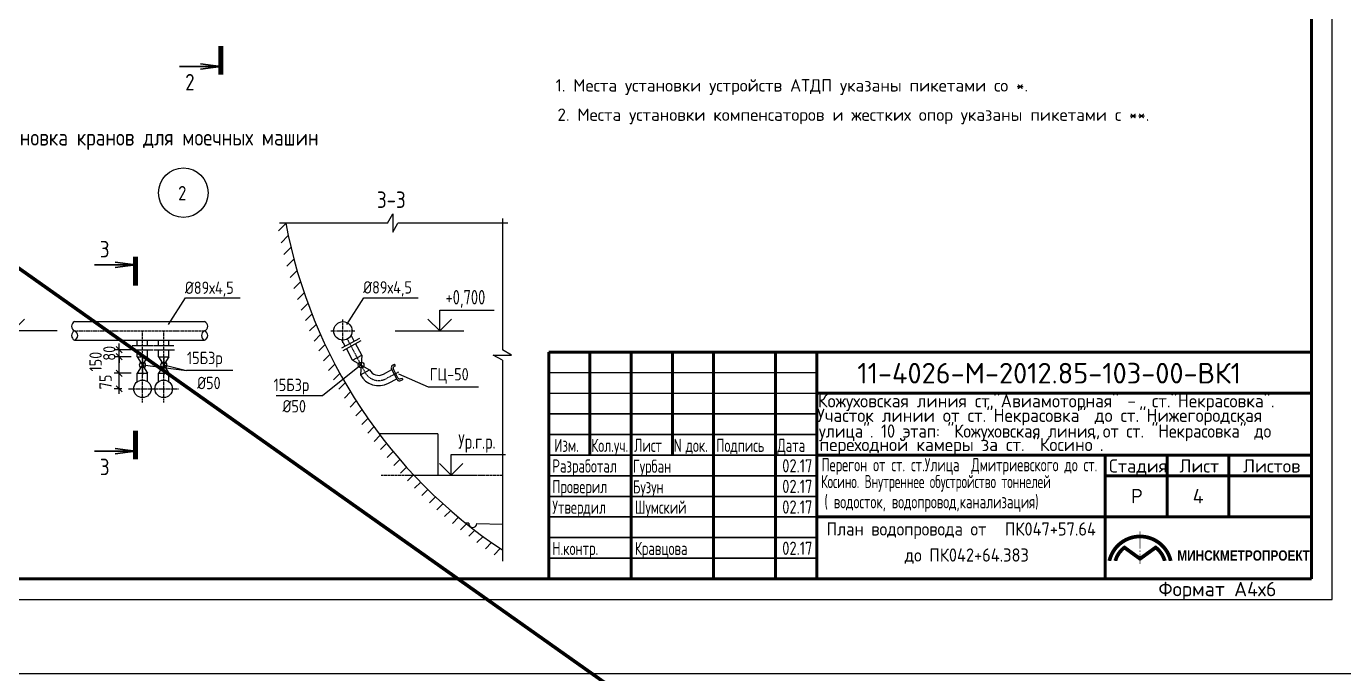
# Paper-space layout 'л2-л8' of a CAD drawing. Header units: millimetres. Extents: x 10032 to 18918, y -3051 to 627.
# Drawn here: x 17828.7 to 18148.2, y -2136.6 to -1979.6 of the extents above; entities that cross this region are included whole.
import ezdxf
from ezdxf.enums import TextEntityAlignment as Align

# ---------------------------------------------------------------- set-up
doc = ezdxf.new("R2010")
doc.units = ezdxf.units.MM
doc.header["$LTSCALE"] = 0.5
doc.linetypes.add('CENTER', pattern=[2, 1.25, -0.25, 0.25, -0.25])
for name, color, linetype, lineweight in [('1_fragment_plan', 7, 'Continuous', 30), ('3_Формат', 4, 'Continuous', 60), ('_Формат', 7, 'Continuous', 35)]:
    doc.layers.add(name, color=color, linetype=linetype, lineweight=lineweight)
for name, color, linetype in [('DIZAIN', 30, 'Continuous'), ('FORMAT', 7, 'Continuous'), ('OTMETKI', 2, 'Continuous'), ('ВК_конструкции', 7, 'Continuous'), ('ВК_надписи', 7, 'Continuous'), ('ВК_отметки', 9, 'Continuous'), ('ВК_сети', 4, 'Continuous')]:
    doc.layers.add(name, color=color, linetype=linetype)
doc.styles.add('ARIAL', font='arial.ttf')
doc.styles.add('ROMANS', font='romans.shx', dxfattribs={"width": 0.8, "height": 1.75})
doc.styles.add('RS-3-08', font='romans.shx', dxfattribs={"width": 0.8, "height": 3})
doc.styles.add('Стандарт ММП', font='isocpeur.ttf')
doc.dimstyles.new('M1000', dxfattribs={"dimtxt": 3, "dimasz": 2, "dimexe": 1.2, "dimexo": 1.5, "dimgap": 1.3, "dimtad": 1, "dimdec": 0, "dimlfac": 1000, "dimrnd": 1, "dimzin": 0, "dimdsep": 46, "dimtxsty": 'RS-3-08', "dimblk1": 'OBLIQUE', "dimblk2": 'OBLIQUE', "dimsah": 1, "dimcen": 0, "dimdle": 1.2, "dimadec": 0, "dimazin": 0, "dimtfac": 1, "dimtdec": 0, "dimtmove": 2, "dimatfit": 3, "dimldrblk": 'ARCHTICK', "dimfxl": 1, "dimtolj": 1, "dimtzin": 0, "dimarcsym": 0})

# ---------------------------------------------------------------- blocks, each defined once
blk = doc.blocks.new('RAZ')
at = {"layer": '1_fragment_plan'}
for q in [(4.96, 5.65), (4.96, 4.35), (10, 5)]:
    blk.add_line((0, 5), q, dxfattribs=at)
at = {"layer": '1_fragment_plan', "color": 4, "const_width": 1.2}
blk.add_lwpolyline([(0, 6.99), (0, 0)], dxfattribs=at)
blk = doc.blocks.new('_razpv')
at = {"layer": 'DIZAIN', "xscale": -1}
blk.add_blockref('RAZ', (0, 0), dxfattribs=at)
at = {"layer": 'DIZAIN', "color": 4, "style": 'ROMANS', "width": 0.8, "flags": 4}
blk.add_attdef('N', text='', height=4, dxfattribs=at).set_placement((-7.5, 8.82), align=Align.MIDDLE)
blk = doc.blocks.new('_otmp')
at = {"layer": 'ВК_отметки'}
blk.add_line((4.24, 0), (20.89, 0), dxfattribs=at)
for points in [[(15, 0), (15, 5), (28.21, 5)], [(15, 0), (17.83, 2.83)]]:
    blk.add_lwpolyline(points, dxfattribs=at)
at = {"layer": 'ВК_отметки', "linetype": 'Continuous'}
blk.add_lwpolyline([(15, 0), (12.17, 2.83)], dxfattribs=at)
at = {"layer": 'ВК_отметки', "style": 'ROMANS', "width": 0.7, "flags": 4}
blk.add_attdef('О', text='', height=3.5, dxfattribs=at).set_placement((21.25, 6.42), align=Align.CENTER)
blk = doc.blocks.new('_razg')
at = {"layer": 'DIZAIN', "color": 4, "style": 'ROMANS', "width": 0.8, "flags": 4}
blk.add_attdef('N-N', text='', height=4, dxfattribs=at).set_placement((0.14, 3.55), align=Align.MIDDLE)
blk = doc.blocks.new('_Oblique')
at = {"linetype": 'ByBlock', "lineweight": 30}
blk.add_line((-0.5, -0.5), (0.5, 0.5), dxfattribs=at)
blk = doc.blocks.new('*D58')
at = {"layer": 'Defpoints', "color": 0, "lineweight": 30}
for p in [(17851.27, -2063.78), (17855.66, -2063.78), (17853.42, -2067.53)]:
    blk.add_point(p, dxfattribs=at)
at = {"layer": 'ВК_сети', "color": 7, "lineweight": -2}
for p, q in [((17854.16, -2063.78), (17850.07, -2063.78)), ((17851.27, -2068.73), (17851.27, -2062.58)), ((17851.92, -2067.53), (17850.07, -2067.53))]:
    blk.add_line(p, q, dxfattribs=at)
at = {"layer": 'ВК_сети', "color": 7, "lineweight": -2, "xscale": 1.5, "yscale": 1.5, "zscale": 1.5}
for p, rotation in [((17851.27, -2063.78), 90), ((17851.27, -2067.53), 270)]:
    blk.add_blockref('_Oblique', p, dxfattribs=dict(at, rotation=rotation))
at = {"layer": 'ВК_сети', "color": 7, "lineweight": 30, "insert": (17847.96, -2065.87), "char_height": 3, "attachment_point": 5, "rotation": 90, "style": 'RS-3-08'}
blk.add_mtext('\\A1;75', dxfattribs=at)
blk = doc.blocks.new('*D59')
at = {"layer": 'Defpoints', "color": 0, "lineweight": 30}
for p in [(17851.27, -2059.75), (17855.66, -2059.75), (17855.66, -2063.78)]:
    blk.add_point(p, dxfattribs=at)
at = {"layer": 'ВК_сети', "color": 7, "lineweight": -2}
for p, q in [((17854.16, -2059.75), (17850.07, -2059.75)), ((17851.27, -2064.98), (17851.27, -2058.55)), ((17854.16, -2063.78), (17850.07, -2063.78))]:
    blk.add_line(p, q, dxfattribs=at)
at = {"layer": 'ВК_сети', "color": 7, "lineweight": -2, "xscale": 1.5, "yscale": 1.5, "zscale": 1.5}
for p, rotation in [((17851.27, -2059.75), 90), ((17851.27, -2063.78), 270)]:
    blk.add_blockref('_Oblique', p, dxfattribs=dict(at, rotation=rotation))
at = {"layer": 'ВК_сети', "color": 7, "lineweight": 30, "insert": (17845.54, -2060.95), "char_height": 3, "attachment_point": 5, "rotation": 90, "style": 'RS-3-08'}
blk.add_mtext('\\A1;150', dxfattribs=at)
blk = doc.blocks.new('*D60')
at = {"layer": 'Defpoints', "color": 0, "lineweight": 30}
for p in [(17851.27, -2058.06), (17855.66, -2058.06), (17855.66, -2059.75)]:
    blk.add_point(p, dxfattribs=at)
at = {"layer": 'ВК_сети', "color": 7, "lineweight": -2}
for p, q in [((17851.27, -2058.06), (17851.27, -2056.56)), ((17854.16, -2058.06), (17850.07, -2058.06)), ((17854.16, -2059.75), (17850.07, -2059.75)), ((17851.27, -2059.75), (17851.27, -2058.06)), ((17851.27, -2059.75), (17851.27, -2061.25))]:
    blk.add_line(p, q, dxfattribs=at)
at = {"layer": 'ВК_сети', "color": 7, "lineweight": -2, "xscale": 1.5, "yscale": 1.5, "zscale": 1.5}
for p, rotation in [((17851.27, -2058.06), 270), ((17851.27, -2059.75), 90)]:
    blk.add_blockref('_Oblique', p, dxfattribs=dict(at, rotation=rotation))
at = {"layer": 'ВК_сети', "color": 7, "lineweight": 30, "insert": (17848.88, -2058.92), "char_height": 3, "attachment_point": 5, "rotation": 90, "style": 'RS-3-08'}
blk.add_mtext('\\A1;80', dxfattribs=at)
blk = doc.blocks.new('Логотип')
at = {"layer": 'FORMAT', "color": 172}
for points, const_width in [([(-24.23, 10.14), (-24.23, 14.87)], 0.25), ([(-19.79, 10.65), (-24.23, 7.44), (-28.67, 10.65)], 1), ([(-24.23, 9.24), (-24.23, 9.74)], 0.25), ([(-24.23, 6.02), (-24.23, 8.85)], 0.25)]:
    blk.add_lwpolyline(points, dxfattribs=dict(at, const_width=const_width))
for points in [[(-32.48, 6.83, 1, 1, 0), (-32.48, 6.95, 1, 1, -0.788931), (-15.98, 6.95, 1, 1, 0), (-15.98, 6.83, 0, 0, 0)], [(-30.87, 6.83, 1, 1, 0), (-30.87, 6.95, 1, 1, -0.168426), (-28.22, 10.64, 0, 0, 0)], [(-20.02, 10.48, 0.8, 0.8, -0.158796), (-17.58, 6.95, 1, 1, 0), (-17.58, 6.83, 0, 0, 0)]]:
    blk.add_lwpolyline(points, format="xyseb", dxfattribs=at)
at = {"layer": 'FORMAT', "color": 172, "const_width": 1}
blk.add_lwpolyline([(-17.58, 6.95, 0.168426), (-20.23, 10.64, 0.168426)], format="xyb", dxfattribs=at)
blk = doc.blocks.new('_on_log')
at = {"color": 172, "xscale": 0.9, "yscale": 0.9, "zscale": 0.9}
blk.add_blockref('Логотип', (-19.77, -1.84), dxfattribs=at)
at = {"layer": 'FORMAT', "color": 7, "insert": (-32.53, 6.9), "char_height": 2.5, "width": 31.8132, "attachment_point": 1, "style": 'ARIAL'}
blk.add_mtext('{\\fArial Narrow|b1|i0|c204|p34;МИНСКМЕТРОПРОЕКТ}', dxfattribs=at)

psp = doc.layouts.new('л2-л8')

# ---------------------------------------------------------------- hatches: boundary and pattern name
at = {"layer": 'ВК_конструкции', "ltscale": 0.5}
h = psp.add_hatch(dxfattribs=at)
h.set_pattern_fill('ANSI31', scale=20, style=0)
h.set_pattern_definition([(45, (19111.2768, -1815.4823), (-1.767767, 1.767767), [])])
h.paths.add_polyline_path([(17944.1947, -2109.0988), (17944.1947, -2106.6281, -0.05751116), (17922.7446, -2088.4951), (17919.9321, -2088.4951, 0.06414648)])
h.paths.add_polyline_path([(17919.9321, -2088.4951), (17922.7446, -2088.4951, -0.08615345), (17899.7021, -2053.4951), (17897.4538, -2053.4951, 0.08407387)])
edge = h.paths.add_edge_path()
edge.add_line((17891.5267, -2026.6403), (17889.4282, -2026.6403))
edge.add_arc((18012.0325, -2004.6266), 124.5648, 190.17906, 203.098553)
edge.add_line((17897.4538, -2053.4951), (17899.7021, -2053.4951))
edge.add_arc((18012.0325, -2004.6266), 122.5, 190.352513, 203.511098, ccw=False)

# ---------------------------------------------------------------- linework, layer by layer
at = {"layer": '3_Формат', "color": 7, "lineweight": 30}
for p, q in [((17955.4304, -2073.6162), (18020.4304, -2073.6162)), ((17955.4304, -2078.6162), (18020.4304, -2078.6162)), ((17955.4304, -2083.6162), (18020.4304, -2083.6162)), ((17955.4304, -2088.6162), (18020.4304, -2088.6162)), ((17955.4304, -2093.6162), (18020.4304, -2093.6162)), ((17955.4304, -2098.6162), (18020.4304, -2098.6162)), ((17955.4304, -2103.6162), (18020.4304, -2103.6162)), ((17955.4304, -2108.6162), (18020.4304, -2108.6162))]:
    psp.add_line(p, q, dxfattribs=at)
at = {"layer": '_Формат', "color": 7, "lineweight": 25}
for p, q in [((18145.4304, -2118.6162), (18145.4304, -1821.6162)), ((17955.4304, -2063.6162), (18020.4304, -2063.6162)), ((17955.4304, -2068.6162), (18020.4304, -2068.6162)), ((16534.3954, -2118.6162), (18145.4304, -2118.6162))]:
    psp.add_line(p, q, dxfattribs=at)
at = {"layer": '_Формат', "color": 4, "lineweight": 60}
for p, q in [((17955.4304, -2058.6162), (18140.4304, -2058.6162)), ((17955.4304, -2113.6162), (17955.4304, -2058.6162)), ((17965.4304, -2083.6162), (17965.4304, -2058.6162)), ((17975.4304, -2113.6162), (17975.4304, -2058.6162)), ((17985.4304, -2083.6162), (17985.4304, -2058.6162)), ((17995.4304, -2113.6162), (17995.4304, -2058.6162)), ((18010.4304, -2113.6162), (18010.4304, -2058.6162)), ((18020.4304, -2113.6162), (18020.4304, -2058.6162)), ((18020.4304, -2068.6162), (18140.4304, -2068.6162)), ((18020.4304, -2083.6162), (18140.4304, -2083.6162)), ((18090.4304, -2083.6162), (18090.4304, -2113.6162)), ((18105.4304, -2083.6162), (18105.4304, -2098.6162)), ((18120.4304, -2083.6162), (18120.4304, -2098.6162)), ((18090.4304, -2088.6162), (18140.4304, -2088.6162)), ((18020.4304, -2098.6162), (18140.4304, -2098.6162))]:
    psp.add_line(p, q, dxfattribs=at)
at = {"layer": '_Формат', "color": 7, "lineweight": 60}
psp.add_line((16554.3954, -2113.6165), (18140.4304, -2113.6162), dxfattribs=at)
at = {"layer": 'Defpoints', "color": 6, "linetype": 'Continuous', "lineweight": 140}
psp.add_line((16467.2489, -1077.1894), (18599.244, -2584.2309), dxfattribs=at)
at = {"layer": 'FORMAT', "lineweight": 60}
psp.add_line((18140.4304, -2113.6162), (18140.4304, -1826.6162), dxfattribs=at)
at = {"layer": 'FORMAT', "color": 7}
psp.add_line((16886.4027, -2136.615), (18304.4897, -2136.615), dxfattribs=at)
at = {"layer": 'ВК_конструкции', "ltscale": 0.5}
for p, q in [((17916.3451, -2027.3359), (17917.5945, -2025.0936)), ((17917.5945, -2025.0936), (17917.5945, -2029.5782)), ((17917.5945, -2029.5782), (17918.844, -2027.3359)), ((17944.1947, -2060.6032), (17941.9525, -2059.3537)), ((17941.9525, -2059.3537), (17946.437, -2059.3537)), ((17946.437, -2059.3537), (17944.1947, -2058.1043))]:
    psp.add_line(p, q, dxfattribs=at)
at = {"layer": 'ВК_конструкции', "color": 7, "ltscale": 0.5}
for p, q in [((17916.3451, -2027.3359), (17890.1682, -2027.3359)), ((17945.4958, -2027.3359), (17918.844, -2027.3359)), ((17944.1947, -2026.2073), (17944.1947, -2058.1043)), ((17944.1947, -2060.6032), (17944.1947, -2109.3276)), ((17922.5607, -2088.4951), (17922.6556, -2088.4002))]:
    psp.add_line(p, q, dxfattribs=at)
at = {"layer": 'ВК_конструкции'}
for p, q in [((17928.5167, -2078.4951), (17914.3099, -2078.4951)), ((17928.5167, -2078.4951), (17928.5167, -2088.4951)), ((17936.0328, -2100.1508), (17935.3177, -2100.131)), ((17938.0321, -2100.2059), (17944.1947, -2100.3759))]:
    psp.add_line(p, q, dxfattribs=at)
at = {"layer": 'ВК_конструкции', "color": 7, "linetype": 'CENTER', "ltscale": 0.2}
psp.add_line((17914.7694, -2088.4951), (17944.1947, -2088.4951), dxfattribs=at)
at = {"layer": 'ВК_конструкции', "color": 7, "ltscale": 0.5}
psp.add_arc((18012.0325, -2004.6266), 122.5, 190.683402, 236.373463, dxfattribs=at)
at = {"layer": 'ВК_конструкции'}
psp.add_arc((17937.0325, -2100.1783), 1, 178.419828, 358.419828, dxfattribs=at)
at = {"layer": 'ВК_надписи', "ltscale": 0.5}
for p, q in [((17863.2243, -2051.9205), (17867.3101, -2045.464)), ((17867.3101, -2045.464), (17880.6085, -2045.464)), ((17906.479, -2051.9205), (17910.5648, -2045.464)), ((17910.5648, -2045.464), (17923.8003, -2045.464)), ((17856.9067, -2061.7645), (17867.6227, -2063.1135)), ((17862.0657, -2061.7645), (17867.6227, -2063.1135)), ((17878.8383, -2063.1135), (17867.6227, -2063.1135)), ((17909.9314, -2061.7645), (17900.5449, -2069.2578)), ((17919.0247, -2063.9141), (17926.1887, -2067.0808)), ((17926.1887, -2067.0808), (17938.4117, -2067.0808)), ((17900.5449, -2069.2578), (17889.3293, -2069.2578))]:
    psp.add_line(p, q, dxfattribs=at)
psp.add_circle((17866.8381, -2019.9874), 6, dxfattribs=at)
at = {"layer": 'ВК_сети', "color": 7, "linetype": 'CENTER', "ltscale": 0.2}
for p, q in [((17905.522, -2056.3878), (17905.522, -2050.6597)), ((17840.4519, -2053.4951), (17871.9772, -2053.4951)), ((17856.9067, -2070.8252), (17856.9067, -2053.4951)), ((17862.0657, -2070.8252), (17862.0657, -2053.4951)), ((17902.5926, -2053.4951), (17908.4678, -2053.4951)), ((17902.5926, -2053.4951), (17908.4678, -2053.4951)), ((17906.5807, -2055.4805), (17908.9812, -2059.9826)), ((17856.9067, -2059.7451), (17856.9067, -2064.1289)), ((17862.0657, -2059.7451), (17862.0657, -2064.1289)), ((17908.9812, -2059.9826), (17910.8815, -2063.5464)), ((17915.9549, -2065.091), (17919.1428, -2063.3912)), ((17853.4239, -2067.5339), (17860.5231, -2067.5339)), ((17858.583, -2067.5339), (17865.6821, -2067.5339))]:
    psp.add_line(p, q, dxfattribs=at)
at = {"layer": 'ВК_сети', "ltscale": 0.5}
for p, q in [((17840.4519, -2051.2451), (17871.9772, -2051.2451)), ((17840.4519, -2055.7451), (17871.9772, -2055.7451)), ((17855.6567, -2057.0682), (17855.6567, -2055.7451)), ((17858.1567, -2057.0682), (17858.1567, -2055.7451)), ((17860.8157, -2057.0682), (17860.8157, -2055.7451)), ((17863.3157, -2057.0682), (17863.3157, -2055.7451)), ((17906.0762, -2057.1911), (17905.2993, -2055.7341)), ((17908.2657, -2055.9839), (17907.5053, -2054.5578)), ((17910.0842, -2059.3945), (17908.5745, -2056.563)), ((17855.6567, -2059.7451), (17855.6567, -2058.0594)), ((17858.1567, -2059.7451), (17858.1567, -2058.0594)), ((17860.8157, -2059.7451), (17860.8157, -2058.0594)), ((17863.3157, -2059.7451), (17863.3157, -2058.0594)), ((17907.8782, -2060.5707), (17906.385, -2057.7703)), ((17855.6567, -2065.8162), (17855.6567, -2063.7839)), ((17858.1567, -2065.8162), (17858.1567, -2063.7839)), ((17860.8157, -2065.8162), (17860.8157, -2063.7839)), ((17863.3157, -2065.8162), (17863.3157, -2063.7839))]:
    psp.add_line(p, q, dxfattribs=at)
at = {"layer": 'ВК_сети'}
for p, q in [((17854.4336, -2057.0682), (17859.399, -2057.0682)), ((17859.5927, -2057.0682), (17864.5581, -2057.0682)), ((17905.2665, -2057.6375), (17909.6147, -2055.24)), ((17905.5738, -2058.2176), (17909.922, -2055.82)), ((17854.5659, -2058.0594), (17859.5313, -2058.0594)), ((17859.7249, -2058.0594), (17864.6903, -2058.0594))]:
    psp.add_line(p, q, dxfattribs=at)
at = {"layer": 'ВК_сети', "color": 5, "ltscale": 0.5}
for p, q in [((17855.6567, -2059.7451), (17858.1567, -2059.7451)), ((17858.1567, -2059.7451), (17855.6567, -2063.7839)), ((17855.6567, -2059.7451), (17858.1567, -2063.7839)), ((17860.8157, -2059.7451), (17863.3157, -2059.7451)), ((17863.3157, -2059.7451), (17860.8157, -2063.7839)), ((17860.8157, -2059.7451), (17863.3157, -2063.7839)), ((17907.8782, -2060.5707), (17910.0842, -2059.3945)), ((17907.8782, -2060.5707), (17911.9845, -2062.9583)), ((17910.0842, -2059.3945), (17909.7785, -2064.1346)), ((17855.6567, -2063.7839), (17858.1567, -2063.7839)), ((17860.8157, -2063.7839), (17863.3157, -2063.7839)), ((17909.7785, -2064.1346), (17911.9845, -2062.9583)), ((17918.6842, -2065.2783), (17917.3203, -2062.7204)), ((17917.5984, -2061.8072), (17918.0739, -2061.5537)), ((17918.8817, -2064.8444), (17917.7907, -2062.7982)), ((17918.0131, -2062.0676), (17918.2738, -2061.9286)), ((17918.2738, -2061.9286), (17918.0739, -2061.5537)), ((17919.5974, -2065.5563), (17920.0729, -2065.3028)), ((17919.6123, -2065.0669), (17919.873, -2064.9279)), ((17919.873, -2064.9279), (17920.0729, -2065.3028))]:
    psp.add_line(p, q, dxfattribs=at)
at = {"layer": 'ВК_сети', "ltscale": 0.2}
for p, q in [((17915.3668, -2063.988), (17917.4141, -2062.8964)), ((17916.543, -2066.194), (17918.5904, -2065.1024))]:
    psp.add_line(p, q, dxfattribs=at)
at = {"layer": 'ВК_сети', "ltscale": 0.5}
psp.add_circle((17905.522, -2053.4951), 2.25, dxfattribs=at)
at = {"layer": 'ВК_сети', "color": 5, "ltscale": 0.5}
for centre, radius in [((17856.9067, -2061.7645), 0.6936), ((17862.0657, -2061.7645), 0.6936), ((17909.9314, -2061.7645), 0.6936), ((17856.9067, -2067.5339), 2.1244), ((17862.0657, -2067.5339), 2.1244)]:
    psp.add_circle(centre, radius, dxfattribs=at)
for centre, radius, start, end in [((17840.9095, -2052.3701), 1.2145, 112.136408, 247.863592), ((17840.9095, -2054.6201), 1.2145, 112.136408, 247.863592), ((17839.9942, -2054.6201), 1.2145, 292.136408, 67.863592), ((17872.4349, -2054.6201), 1.2145, 112.136408, 247.863592), ((17871.5196, -2052.3701), 1.2145, 292.136408, 67.863592), ((17871.5196, -2054.6201), 1.2145, 292.136408, 67.863592), ((17917.9159, -2062.4029), 0.675, 118.066965, 208.066965), ((17918.2672, -2062.5441), 0.54, 118.066965, 208.066965), ((17919.2798, -2064.9607), 0.675, 208.066965, 298.066965), ((17919.3582, -2064.5904), 0.54, 208.066965, 298.066965)]:
    psp.add_arc(centre, radius, start, end, dxfattribs=at)
at = {"layer": 'ВК_сети', "color": 7, "linetype": 'CENTER', "ltscale": 0.2}
psp.add_arc((17914.1905, -2061.782), 3.75, 208.066965, 298.066965, dxfattribs=at)
at = {"layer": 'ВК_сети', "ltscale": 0.5}
for radius in [2.5, 5]:
    psp.add_arc((17914.1905, -2061.782), radius, 208.066965, 298.066965, dxfattribs=at)

# ---------------------------------------------------------------- block references
at = {"layer": 'FORMAT', "color": 172}
psp.add_blockref('_on_log', (18140.4304, -2113.6162), dxfattribs=at)
at = {"layer": 'ВК_надписи', "ltscale": 0.5}
ref = psp.add_blockref('_razpv', (17875.9087, -1984.374), dxfattribs=dict(at, xscale=-1, rotation=180))
ref.add_attrib('N', '2', dxfattribs={"layer": 'DIZAIN', "color": 5, "height": 4, "style": 'ROMANS', "width": 0.8}).set_placement((17868.4114, -1993.1893), align=Align.MIDDLE)
ref = psp.add_blockref('_razg', (17917.1331, -2025.2324), dxfattribs=at)
ref.add_attrib('N-N', '3-3', dxfattribs={"layer": 'DIZAIN', "color": 5, "height": 4, "style": 'ROMANS', "width": 0.8}).set_placement((17917.2697, -2021.68), align=Align.MIDDLE)
ref = psp.add_blockref('_razpv', (17855.2464, -2042.4908), dxfattribs=at)
ref.add_attrib('N', '3', dxfattribs={"layer": 'DIZAIN', "color": 5, "height": 4, "style": 'ROMANS', "width": 0.8}).set_placement((17847.7491, -2033.6754), align=Align.MIDDLE)
ref = psp.add_blockref('_razpv', (17855.2464, -2077.6696), dxfattribs=dict(at, xscale=-1, rotation=180))
ref.add_attrib('N', '3', dxfattribs={"layer": 'DIZAIN', "color": 5, "height": 4, "style": 'ROMANS', "width": 0.8}).set_placement((17847.7491, -2086.4849), align=Align.MIDDLE)
at = {"layer": 'ВК_отметки', "ltscale": 0.5}
ref = psp.add_blockref('_otmp', (17840.4519, -2053.4951), dxfattribs=dict(at, xscale=-1))
ref.add_attrib('О', '+0,700', dxfattribs={"layer": 'OTMETKI', "color": 9, "height": 3.5, "style": 'ROMANS', "width": 0.7}).set_placement((17820.1395, -2047.0785), align=Align.CENTER)
ref = psp.add_blockref('_otmp', (17913.9919, -2053.4951), dxfattribs=at)
ref.add_attrib('О', '+0,700', dxfattribs={"layer": 'OTMETKI', "color": 9, "height": 3.5, "style": 'ROMANS', "width": 0.7}).set_placement((17935.2376, -2047.0785), align=Align.CENTER)
ref = psp.add_blockref('_otmp', (17916.7852, -2088.4951), dxfattribs=at)
ref.add_attrib('О', 'Ур.г.р.', dxfattribs={"layer": 'OTMETKI', "color": 9, "height": 3.5, "style": 'ROMANS', "width": 0.7}).set_placement((17938.0309, -2082.0785), align=Align.CENTER)

# ---------------------------------------------------------------- texts
at = {"layer": '3_Формат', "color": 5, "lineweight": 50, "style": 'Стандарт ММП'}
psp.add_text('11-4026-М-2012.85-103-00-ВК1', height=5, rotation=360, dxfattribs=at).set_placement((18030.2849, -2066.2505))
at = {"layer": '3_Формат', "color": 7, "lineweight": 30, "style": 'Стандарт ММП'}
for s, width, p in [('Кожуховская линия ст."Авиамоторная" -  ст."Некрасовка".', 0.95, (18020.7408, -2072.0559)), ('Участок линии от ст."Некрасовка" до ст."Нижегородская ', 0.95, (18020.5449, -2075.572)), ('улица". 10 этап: "Кожуховская линия от ст. "Некрасовка" до ', 0.9, (18020.9674, -2079.38)), ('Изм.', 0.7, (17956.8075, -2082.8483)), ('Кол.уч.', 0.7, (17965.7426, -2082.8483)), ('Лист', 0.7, (17976.1482, -2082.8483)), ('N', 0.7, (17985.7427, -2082.8483)), ('Подпись', 0.7, (17996.0821, -2082.8483)), ('Дата', 0.7, (18010.8973, -2082.8483)), ('переходной камеры за ст. "Косино".', 0.95, (18021.1326, -2082.6517)), ('док.', 0.7, (17988.6366, -2082.8483)), ('Разработал', 0.7, (17956.3198, -2087.8543)), ('Гурбан', 0.7, (17975.8496, -2087.9065)), ('Проверил', 0.7, (17956.3198, -2092.8543)), ('Бузун', 0.7, (17975.8496, -2092.9065)), ('Утвердил', 0.7, (17956.3198, -2097.8543)), ('Шумский', 0.7, (17976.3198, -2097.8543)), ('План водопровода от ', 0.9, (18022.8302, -2103.1242)), ('ПК047+57.64', 0.9, (18066.067, -2103.1314, 0)), ('Н.контр.', 0.7, (17956.3198, -2107.8543)), ('Кравцова', 0.7, (17976.3198, -2107.8543)), ('до ПК042+64.383', 0.9, (18041.7734, -2109.4469, 3.4547))]:
    psp.add_text(s, height=3.2, dxfattribs=dict(at, width=width)).set_placement(p)
at = {"layer": '3_Формат', "color": 1, "lineweight": 30, "style": 'Стандарт ММП', "width": 0.8}
for p in [(18012.0669, -2087.805), (18012.0669, -2092.805), (18012.0669, -2097.805), (18012.0669, -2107.805)]:
    psp.add_text('02.17', height=3.2, dxfattribs=at).set_placement(p)
at = {"layer": '3_Формат', "color": 2, "lineweight": 30, "style": 'Стандарт ММП'}
for s, width, p in [('Перегон от ст. ст.Улица  Дмитриевского до ст.', 0.7, (18021.5815, -2087.5542)), ('Косино. Внутреннее обустройство тоннелей', 0.64, (18021.5131, -2091.6318)), ('( водосток, водопровод,канализация)', 0.7, (18022.3102, -2096.5333))]:
    psp.add_text(s, height=3.2, dxfattribs=dict(at, width=width)).set_placement(p)
at = {"layer": '3_Формат', "color": 7, "lineweight": 30, "style": 'Стандарт ММП'}
for s, p in [('Стадия', (18091.3234, -2087.8483)), ('Лист', (18108.4069, -2087.8483)), ('Листов', (18123.8337, -2087.8483))]:
    psp.add_text(s, height=3.2, dxfattribs=at).set_placement(p)
at = {"layer": 'FORMAT', "color": 7, "style": 'Стандарт ММП'}
for s, p in [('Р', (18096.6345, -2095.3003)), ('4', (18111.6345, -2095.3003))]:
    psp.add_text(s, height=3.5, dxfattribs=at).set_placement(p)
at = {"layer": 'FORMAT', "style": 'Стандарт ММП'}
psp.add_text('Формат А4х6', height=3.5, dxfattribs=at).set_placement((18103.3064, -2117.8483))
at = {"layer": 'ВК_надписи', "ltscale": 0.5, "style": 'Стандарт ММП'}
for s, p in [('1. Места установки устройств АТДП указаны пикетами со *.', (17957.1095, -1995.457)), ('2. Места установки компенсаторов и жестких опор указаны пикетами с **.', (17957.5599, -2002.5629))]:
    psp.add_text(s, height=3, dxfattribs=at).set_placement(p)
at = {"layer": 'ВК_надписи', "color": 9, "ltscale": 0.5, "style": 'RS-3-08', "width": 0.8}
psp.add_text('Установка кранов для моечных машин      ', height=4, dxfattribs=at).set_placement((17818.7927, -2008.5439))
at = {"layer": 'ВК_надписи', "ltscale": 0.5, "style": 'RS-3-08', "width": 0.8}
for s, height, p in [('2', 3.5, (17865.5726, -2021.8612)), ('%%C89х4,5', 3, (17867.2005, -2044.5316)), ('%%C89х4,5', 3, (17910.4305, -2044.4436)), ('15Б3р', 3, (17867.7006, -2061.5524)), ('ГЦ-50', 3, (17926.5842, -2065.5197)), ('%%C50', 3, (17870.1738, -2067.6304)), ('15Б3р', 3, (17888.7061, -2068.0859)), ('%%C50', 3, (17890.8677, -2073.2687))]:
    psp.add_text(s, height=height, dxfattribs=at).set_placement(p)

# ---------------------------------------------------------------- dimensions: what is measured, and where the dimension line sits
at = {"layer": 'ВК_сети', "lineweight": 30}
for base, p1, p2, text, picture, middle in [((17851.2728, -2058.0594), (17855.6567, -2059.7451), (17855.6567, -2058.0594), '80', '*D60', (17848.8777, -2058.9213)), ((17851.2728, -2059.7451), (17855.6567, -2063.7839), (17855.6567, -2059.7451), '150', '*D59', (17845.5413, -2060.9521)), ((17851.2728, -2063.7839), (17853.4239, -2067.5339), (17855.6567, -2063.7839), '75', '*D58', (17847.9593, -2065.8746))]:
    dim = psp.add_linear_dim(base=base, p1=p1, p2=p2, angle=90, text=text, dimstyle='M1000', override={"dimasz": 1.5, "dimclrd": 7, "dimclre": 7, "dimclrt": 7, "dimldrblk": 'Oblique', "dimfxl": 0.787402, "dimtfillclr": 7}, dxfattribs=at)
    dim.commit()
    dim.dimension.update_dxf_attribs({"geometry": picture, "text_midpoint": middle, "dimtype": 160})

doc.saveas('drawing.dxf')
